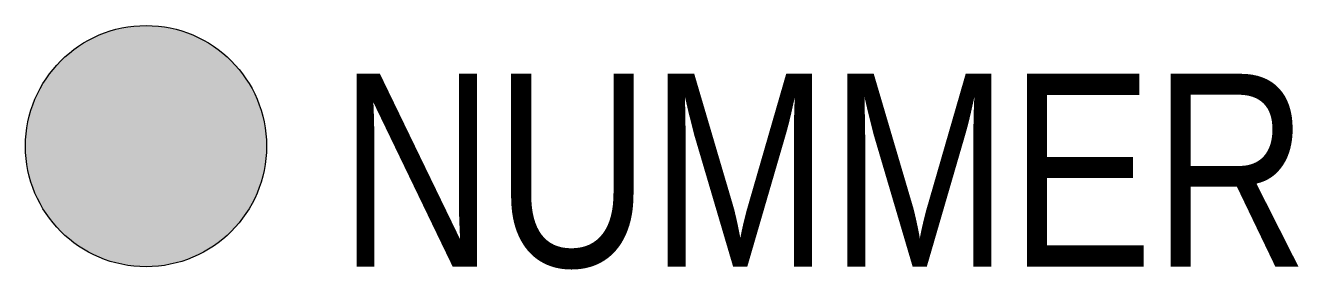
# Model space of a CAD drawing. Header units: millimetres. Extents: x -0.5 to 4.78, y -0.51 to 0.5.
import ezdxf

# ---------------------------------------------------------------- set-up
doc = ezdxf.new("R2010")
doc.units = ezdxf.units.MM
doc.styles.add('Block', font='ARIAL.TTF')

msp = doc.modelspace()

# ---------------------------------------------------------------- hatches: boundary and pattern name
h = msp.add_hatch(color=256)
edge = h.paths.add_edge_path()
edge.add_arc((0, 0), 0.5, 0, 360)

# ---------------------------------------------------------------- linework, layer by layer
msp.add_circle((0, 0), 0.5)

# ---------------------------------------------------------------- texts
at = {"style": 'Block', "width": 0.8}
msp.add_attdef('NUMMER', (0.8, -0.5), '', height=0.8, dxfattribs=at)

doc.saveas('drawing.dxf')
